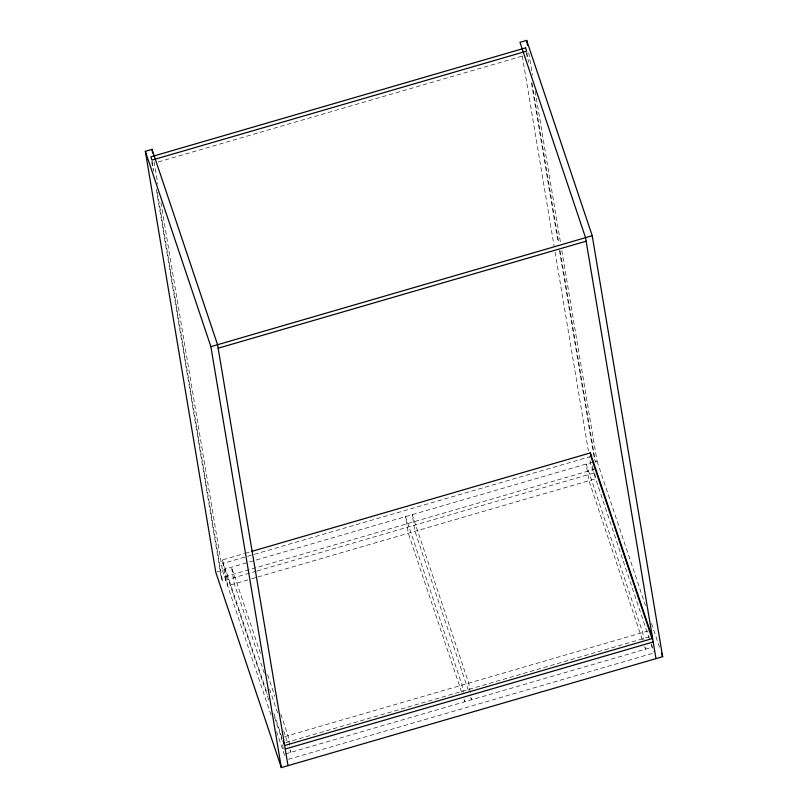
<?xml version="1.0" encoding="UTF-8"?>
<svg xmlns="http://www.w3.org/2000/svg" width="808" height="808" viewBox="0 0 808 808"><rect width="100%" height="100%" fill="white"/><g stroke="black" fill="none" stroke-linecap="round" stroke-linejoin="round"><path stroke-width="0.61" stroke-dasharray="4.04 3.03" d="M158.297 161.943L522.645 55.964M225.735 580.094L222.362 559.944L244.147 553.611M245.359 553.258L250.197 551.844M590.931 456.419L222.947 563.449L268.852 700.253M592.84 462.115L224.856 569.145L227.644 585.79L250.642 579.094M216.898 571.943L222.453 570.327L160.944 202.768M594.88 461.994L597.112 461.348L561.57 249.016M256.257 571.216L222.412 581.053L221.321 577.801L596.011 468.812M257.207 570.933L597.102 472.074M251.854 578.75L256.692 577.336M257.904 576.983L595.627 478.76L594.435 471.63M284.739 736.654L649.38 630.594M285.729 742.623L651.288 636.29M285.396 753.915L652.167 647.238L651.763 644.855M288.517 759.257L652.864 653.278M597.112 461.348L645.471 605.475M651.47 623.342L659.469 647.158M649.359 638.865L590.436 463.287L589.396 457.086M651.187 644.34L653.591 651.48M642.279 639.613L588.951 480.699L586.164 464.055L642.703 632.533L643.905 639.663M644.693 646.784L645.491 649.178L645.097 646.794M468.307 690.224L414.969 531.3L412.191 514.666L468.731 683.144L470.519 693.84M470.711 697.385L471.508 699.779L470.721 695.021M461.631 692.163L408.293 533.24L405.515 516.605L462.055 685.083L463.247 692.214M464.034 699.334L464.842 701.718L464.438 699.344M260.408 653.238L231.532 567.206L234.32 583.851L264.792 674.66M267.62 674.751L274.841 696.254M280.851 714.181L288.072 735.684L289.86 746.38M269.609 688.992L277.629 712.888M283.638 730.816L287.648 742.764M290.052 749.935L290.86 752.319L290.062 747.572M222.362 559.944L267.468 694.365M273.861 713.393L281.841 737.189M274.579 717.312L281.628 738.32M222.453 570.327L271.751 717.221M276.568 731.563L284.951 756.54M528.745 52.813L532.482 75.164M535.189 91.314L560.54 242.804M526.866 52.358L528.533 62.297M532.068 83.406L558.873 243.592M560.116 251.046L595.445 462.136M526.402 52.833L527.442 59.045M531.391 82.638L558.197 242.814M559.439 250.268L594.557 460.126M592.516 465.933L593.708 473.054M522.281 56.005L554.066 245.986M555.106 252.197L588.355 450.874M281.396 737.623L281.8 740.007M282.598 744.754L283.79 751.884M154.086 161.792L157.833 184.143M152.177 161.347L153.843 171.276M157.378 192.385L222.412 581.053M151.712 161.812L152.954 169.266M156.277 189.133L221.321 577.801"/><path stroke-width="1.21" d="M655.985 658.631L585.548 237.673L519.988 42.339L526.665 40.4L592.224 235.734L662.661 656.692L281.336 767.6L215.776 572.266L145.339 151.308L152.015 149.369L217.564 344.713L288.012 765.661M281.336 767.6L210.888 346.652L592.224 235.734M218.15 348.218L586.133 241.188M251.409 551.49L590.345 452.914L652.622 638.482L284.638 745.511L283.042 740.754M285.224 749.026L653.207 641.986M661.459 653.116L662.661 656.692M590.931 456.419L652.005 638.421M145.339 151.308L210.888 346.652M526.665 40.4L527.493 45.369M590.345 452.914L590.729 455.247M152.015 149.369L152.631 153.096M525.574 47.864L150.874 156.853L151.975 160.105L526.665 51.116L525.574 47.864"/></g></svg>
